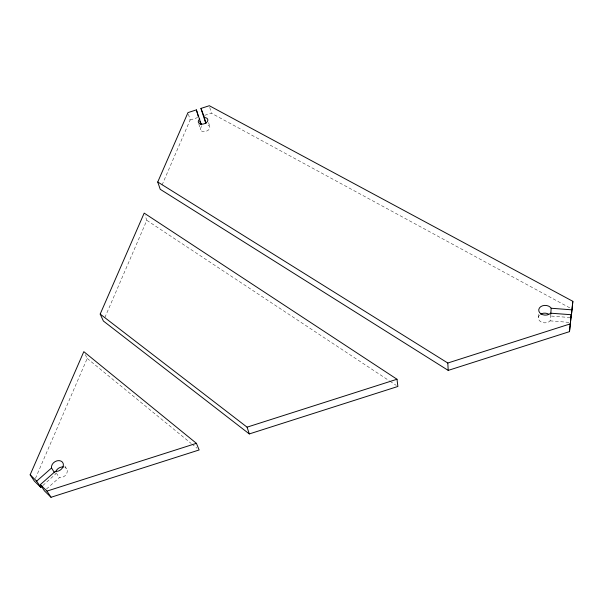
<?xml version="1.0" encoding="UTF-8"?>
<svg xmlns="http://www.w3.org/2000/svg" width="603" height="603" viewBox="0 0 603 603"><rect width="100%" height="100%" fill="white"/><g stroke="black" fill="none" stroke-linecap="round" stroke-linejoin="round"><path stroke-width="0.45" stroke-dasharray="3.02 2.26" d="M538.358 317.382L538.539 313.944M539.549 315.06A6.49 4.862 2.3 0 0 541.012 321.881A6.49 4.862 2.3 0 0 550.079 320.932L550.531 314.834M35.426 478.465L87.216 358.461L84.948 353.931M104.862 317.57L146.823 220.336L145.067 215.52M162.064 185.015L190.126 120.005L188.46 114.246M201.832 126.479L201.07 127.233A4.884 3.151 -16.2 0 0 202.955 131.514A4.884 3.151 -16.2 0 0 209.543 128.756A4.884 3.151 -16.2 0 0 206.49 124.964L206.377 124.972M46.446 489.063L59.275 477.644L60.609 477.689A6.286 4.96 -32.8 0 0 66.835 473.227A6.286 4.96 -32.8 0 0 64.883 467.431M42.896 485.49L55.461 474.192A6.286 4.96 -32.8 0 1 55.453 472.82M190.126 120.005L197.641 117.585M204.673 115.316L211.321 113.176L570.483 308.246M570.204 317.555L550.645 316.01L549.815 315M550.132 320.856L570.566 322.499M146.823 220.336L389.252 380.757M390.035 381.277L396.307 385.43M87.216 358.461L191.136 443.431M191.867 444.019L196.955 448.18M56.313 472.925L59.275 477.644M64.853 466.029L66.782 469.194M198.839 123.992L200.467 129.766M208.63 122.635L209.754 126.781M209.769 107.379L211.321 113.176"/><path stroke-width="0.9" d="M550.758 314.284L551.165 308.246L550.328 307.236A6.55 4.877 2.1 0 0 540.695 306.701A6.55 4.877 2.1 0 0 541.012 313.892A6.55 4.877 2.1 0 0 550.592 313.191L571.275 314.721L569.488 331.642L448.21 370.393L160.225 189.297L157.745 182L187.985 112.595L196.39 109.889L201.372 124.829M569.488 331.642L571.275 314.721M572.85 301.319L571.139 317.63L572.85 301.319L209.331 105.721L200.965 108.412L205.766 123.314M42.195 486.108L40.793 487.352L34.311 481.058L30.15 474.817L83.817 351.662L196.42 443.333L199.133 449.966L51.029 497.279L44.418 490.865L40.311 484.661L55.325 471.358L56.674 471.403A6.347 4.975 -32.6 0 0 63.398 465.041A6.347 4.975 -32.6 0 0 57.134 460.798A6.347 4.975 -32.6 0 0 51.496 467.89L54.511 472.729M100.188 314.08L144.185 213.108L397 379.249L397.874 386.47L249.31 433.934L103.377 321.015L100.188 314.08L247.064 427.158L249.31 433.934M199.759 119.047L198.99 119.809A4.914 3.151 -16.3 0 0 200.874 124.082A4.914 3.151 -16.3 0 0 207.507 121.309A4.914 3.151 -16.3 0 0 204.447 117.525L200.965 108.412M40.793 487.352L36.67 481.134L51.534 468.003M40.311 484.661L46.959 491.098L196.42 443.333M247.064 427.158L397 379.249M157.745 182L447.795 363.014L570.189 323.909M551.165 308.246L571.848 309.836M30.15 474.817L36.67 481.134M46.959 491.098L51.029 497.279M200.92 123.984L200 121.482L200.927 123.969M196.39 109.889L198.244 116.492M204.334 117.532L205.924 123.321M447.795 363.014L448.21 370.393M55.845 471.418A6.286 4.96 -32.8 0 1 63.541 467.024M540.71 314.163A6.49 4.862 2.3 0 1 548.579 314.118"/></g></svg>
